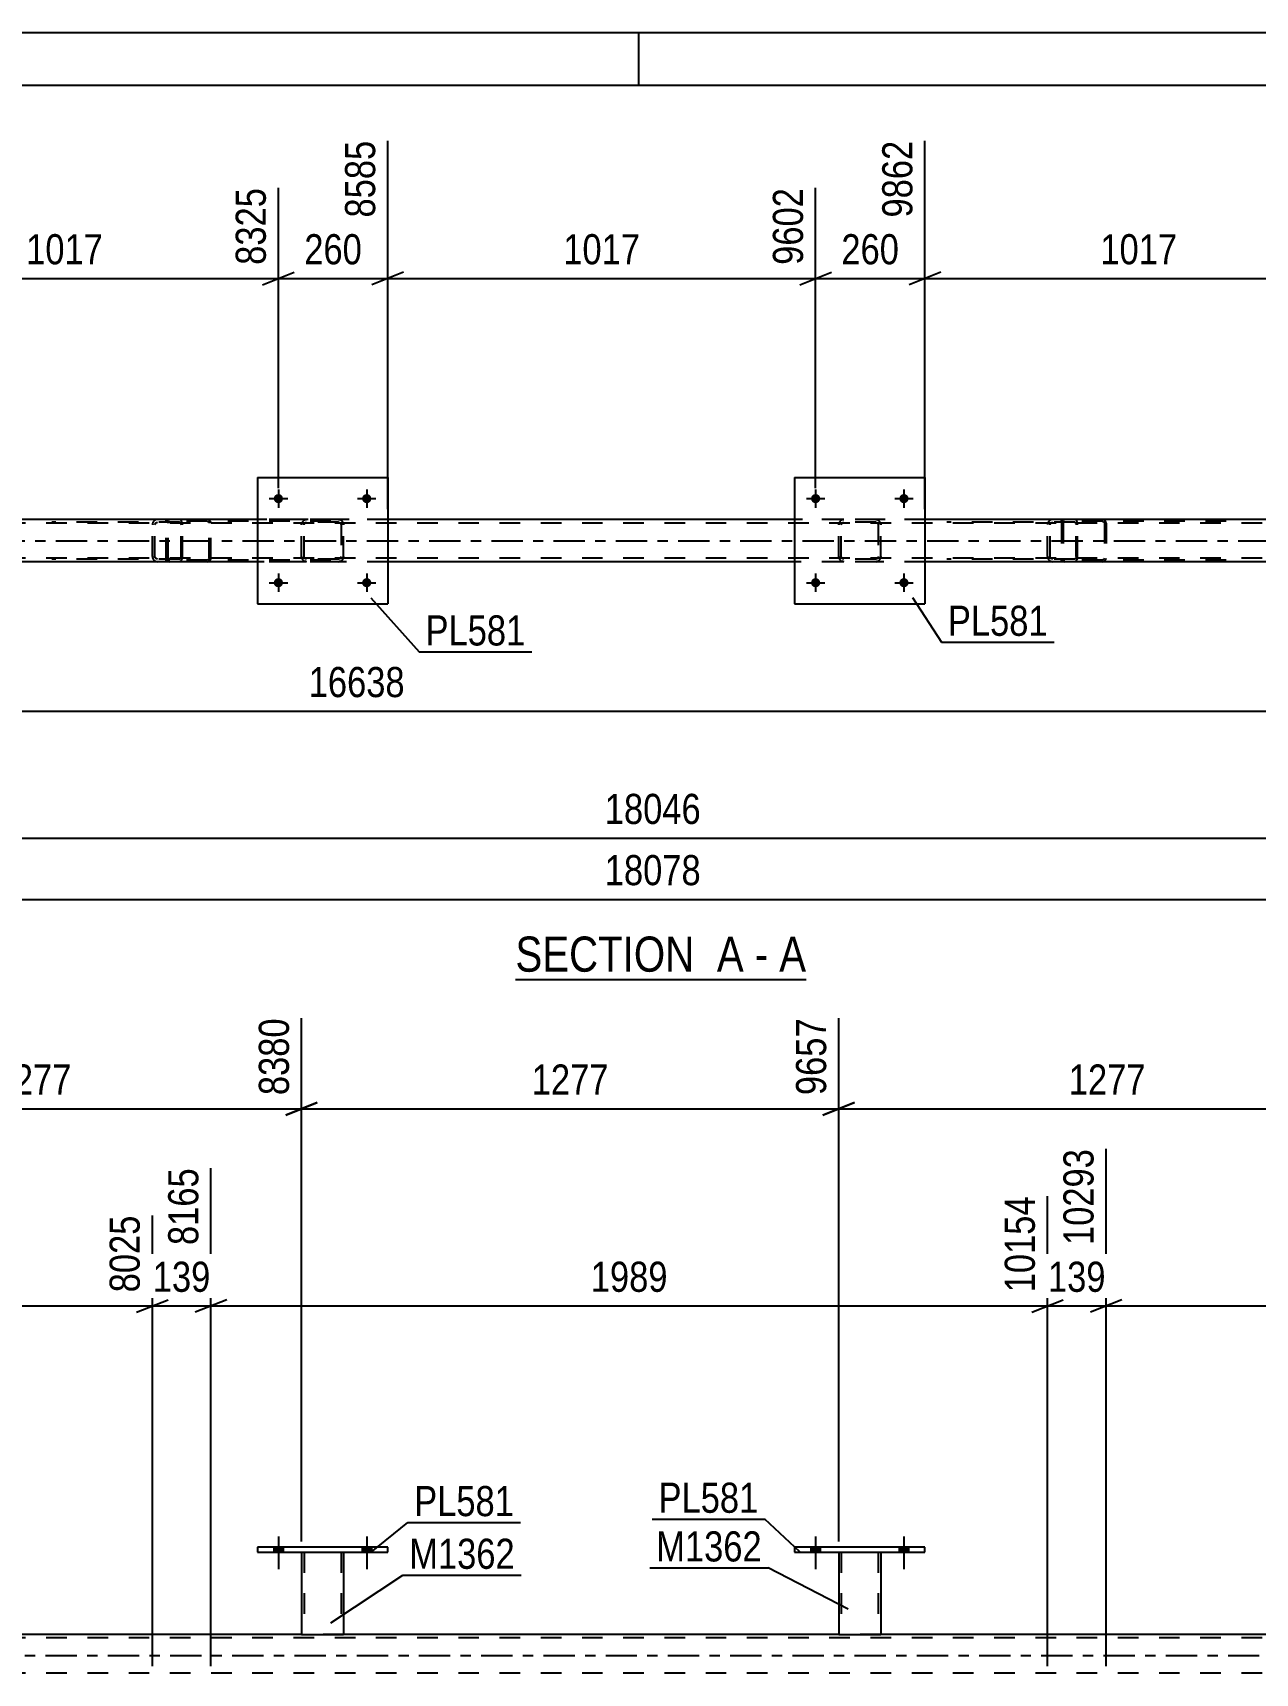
# Model space of a CAD drawing. Header units: millimetres. Extents: x 0 to 841, y 0 to 594.
# Drawn here: x 363.4 to 479.6, y 438 to 594 of the extents above; entities that cross this region are included whole.
import ezdxf

# ---------------------------------------------------------------- set-up
doc = ezdxf.new("R2010")
doc.units = ezdxf.units.MM
doc.linetypes.add('DXK_LINE_DOT2', pattern=[3.9198, 1.9599, -1.9599])
doc.linetypes.add('DXK_LINE_DOT3', pattern=[5.9187, 2.979, -0.9799, 0.9799, -0.9799])
doc.styles.add('Arial Narrow', font='ARIALN.TTF', dxfattribs={"height": 0.2})

# ---------------------------------------------------------------- blocks, each defined once
blk = doc.blocks.new('Unknown-318888822-1135')
at = {"color": 5, "linetype": 'Continuous'}
for p, q in [((841, 594), (0, 594)), ((421, 589), (421, 594)), ((836, 589), (5, 589))]:
    blk.add_line(p, q, dxfattribs=at)
blk = doc.blocks.new('Unknown-318888822-11 - 5512')
at = {"color": 6, "linetype": 'Continuous'}
blk.add_line((409.26, 503.94), (436.91, 503.94), dxfattribs=at)
at = {"color": 0, "linetype": 'Continuous'}
for points in [[(427.37, 504.69), (427.37, 508.19), (409.26, 508.19), (409.26, 504.69)], [(430.98, 504.69), (430.98, 508.19), (428.42, 508.19), (428.42, 504.69)], [(433.3, 504.69), (433.3, 508.19), (432.03, 508.19), (432.03, 504.69)], [(436.91, 504.69), (436.91, 508.19), (434.35, 508.19), (434.35, 504.69)]]:
    blk.add_wipeout(points, dxfattribs=at)
at = {"color": 7, "linetype": 'Continuous', "style": 'Arial Narrow'}
for s, p in [('SECTION ', (409.26, 504.69)), ('A', (428.42, 504.69)), ('A', (434.35, 504.69)), ('-', (432.03, 504.69))]:
    blk.add_text(s, height=3.34, dxfattribs=at).set_placement(p)
blk = doc.blocks.new('Bolt-318888822-5596 - 5512')
at = {"linetype": 'Continuous'}
for points in [[(387.16, 549.69, -1), (386.28, 549.69, -1)], [(395.56, 549.69, -1), (394.68, 549.69, -1)]]:
    blk.add_hatch(color=1, dxfattribs=at).paths.add_polyline_path(points)
at = {"color": 1, "linetype": 'Continuous'}
for p, q in [((385.84, 549.69), (387.6, 549.69)), ((386.72, 550.57), (386.72, 548.81)), ((394.24, 549.69), (396, 549.69)), ((395.12, 550.57), (395.12, 548.81))]:
    blk.add_line(p, q, dxfattribs=at)
blk = doc.blocks.new('Bolt-318888822-5597 - 5512')
at = {"linetype": 'Continuous'}
for points in [[(387.16, 541.69, -1), (386.28, 541.69, -1)], [(395.56, 541.69, -1), (394.68, 541.69, -1)]]:
    blk.add_hatch(color=1, dxfattribs=at).paths.add_polyline_path(points)
at = {"color": 1, "linetype": 'Continuous'}
for p, q in [((385.84, 541.69), (387.6, 541.69)), ((386.72, 542.57), (386.72, 540.81)), ((394.24, 541.69), (396, 541.69)), ((395.12, 542.57), (395.12, 540.81))]:
    blk.add_line(p, q, dxfattribs=at)
blk = doc.blocks.new('Bolt-318888822-5598 - 5512')
at = {"linetype": 'Continuous'}
for points in [[(438.25, 549.69, -1), (437.37, 549.69, -1)], [(446.65, 549.69, -1), (445.77, 549.69, -1)]]:
    blk.add_hatch(color=1, dxfattribs=at).paths.add_polyline_path(points)
at = {"color": 1, "linetype": 'Continuous'}
for p, q in [((436.93, 549.69), (438.69, 549.69)), ((437.81, 550.57), (437.81, 548.81)), ((445.33, 549.69), (447.09, 549.69)), ((446.21, 550.57), (446.21, 548.81))]:
    blk.add_line(p, q, dxfattribs=at)
blk = doc.blocks.new('Bolt-318888822-5599 - 5512')
at = {"linetype": 'Continuous'}
for points in [[(438.25, 541.69, -1), (437.37, 541.69, -1)], [(446.65, 541.69, -1), (445.77, 541.69, -1)]]:
    blk.add_hatch(color=1, dxfattribs=at).paths.add_polyline_path(points)
at = {"color": 1, "linetype": 'Continuous'}
for p, q in [((436.93, 541.69), (438.69, 541.69)), ((437.81, 542.57), (437.81, 540.81)), ((445.33, 541.69), (447.09, 541.69)), ((446.21, 542.57), (446.21, 540.81))]:
    blk.add_line(p, q, dxfattribs=at)
blk = doc.blocks.new('Part-318888822-5652 - 5512')
at = {"color": 2, "linetype": 'Continuous'}
for p, q in [((384.72, 551.69), (384.72, 539.69)), ((384.72, 551.69), (397.12, 551.69)), ((397.12, 551.69), (397.12, 539.69)), ((384.72, 539.69), (397.12, 539.69))]:
    blk.add_line(p, q, dxfattribs=at)
blk = doc.blocks.new('Part-318888822-5659 - 5512')
at = {"color": 7, "linetype": 'DXK_LINE_DOT2'}
for p, q in [((440.01, 547.21), (440.04, 547.4)), ((440.04, 547.4), (440.01, 547.21)), ((440.01, 544.17), (440.01, 547.21)), ((440.25, 547.21), (440.26, 547.3)), ((440.25, 544.17), (440.25, 547.21)), ((440.26, 547.3), (440.32, 547.38)), ((440.3, 547.66), (440.49, 547.69)), ((440.49, 547.69), (440.3, 547.66)), ((440.32, 547.38), (440.39, 547.43)), ((440.39, 547.43), (440.49, 547.45)), ((443.53, 547.69), (440.49, 547.69)), ((443.53, 547.45), (440.49, 547.45)), ((443.53, 547.69), (443.71, 547.66)), ((443.71, 547.66), (443.53, 547.69)), ((443.53, 547.45), (443.62, 547.43)), ((443.62, 547.43), (443.7, 547.38)), ((443.7, 547.38), (443.75, 547.3)), ((443.75, 547.3), (443.77, 547.21)), ((443.77, 547.21), (443.77, 544.17)), ((443.97, 547.4), (444.01, 547.21)), ((444.01, 547.21), (443.97, 547.4)), ((444.01, 544.17), (444.01, 547.21)), ((440.04, 543.99), (440.01, 544.17)), ((440.01, 544.17), (440.04, 543.99)), ((440.26, 544.08), (440.25, 544.17)), ((440.32, 544), (440.26, 544.08)), ((440.49, 543.69), (440.3, 543.73)), ((440.3, 543.73), (440.49, 543.69)), ((440.39, 543.95), (440.32, 544)), ((440.49, 543.93), (440.39, 543.95)), ((443.53, 543.93), (440.49, 543.93)), ((443.53, 543.69), (440.49, 543.69)), ((443.62, 543.95), (443.53, 543.93)), ((443.71, 543.73), (443.53, 543.69)), ((443.53, 543.69), (443.71, 543.73)), ((443.7, 544), (443.62, 543.95)), ((443.75, 544.08), (443.7, 544)), ((443.77, 544.17), (443.75, 544.08)), ((444.01, 544.17), (443.97, 543.99)), ((443.97, 543.99), (444.01, 544.17))]:
    blk.add_line(p, q, dxfattribs=at)
at = {"color": 7, "linetype": 'DXK_LINE_DOT3'}
blk.add_line((442.01, 545.69), (442.01, 545.69), dxfattribs=at)
at = {"color": 7, "linetype": 'DXK_LINE_DOT2'}
for centre, start, end in [((440.49, 547.21), 112.5, 157.5), ((440.49, 547.21), 112.5, 157.5), ((443.53, 547.21), 22.5, 67.5), ((443.53, 547.21), 22.5, 67.5), ((440.49, 544.17), 202.5, 247.5), ((440.49, 544.17), 202.5, 247.5), ((443.53, 544.17), 292.5, 337.5), ((443.53, 544.17), 292.5, 337.5)]:
    blk.add_arc(centre, 0.48, start, end, dxfattribs=at)
blk = doc.blocks.new('Part-318888822-5697 - 5512')
at = {"color": 7, "linetype": 'DXK_LINE_DOT2'}
for p, q in [((376.07, 547.49), (376.04, 547.37)), ((376.04, 544.01), (376.04, 547.37)), ((376.22, 547.37), (376.23, 547.43)), ((376.22, 544.01), (376.22, 547.37)), ((376.23, 547.43), (376.26, 547.49)), ((376.39, 547.69), (376.26, 547.67)), ((376.26, 547.49), (376.32, 547.52)), ((376.32, 547.52), (376.39, 547.53)), ((391.71, 547.69), (376.39, 547.69)), ((391.71, 547.53), (376.39, 547.53)), ((380.09, 547.67), (379.96, 547.69)), ((379.96, 547.53), (380.03, 547.52)), ((380.03, 547.52), (380.05, 547.5)), ((380.05, 547.5), (380.08, 547.49)), ((380.08, 547.49), (380.12, 547.43)), ((380.12, 547.43), (380.13, 547.37)), ((380.13, 544.01), (380.13, 547.37)), ((380.3, 547.37), (380.28, 547.49)), ((380.3, 544.01), (380.3, 547.37)), ((376.04, 544.01), (376.07, 543.89)), ((376.23, 543.95), (376.22, 544.01)), ((376.26, 543.9), (376.23, 543.95)), ((376.26, 543.9), (376.3, 543.88)), ((376.26, 543.72), (376.39, 543.69)), ((376.3, 543.88), (376.32, 543.86)), ((376.32, 543.86), (376.39, 543.85)), ((391.71, 543.85), (376.39, 543.85)), ((391.71, 543.69), (376.39, 543.69)), ((380.03, 543.86), (379.96, 543.85)), ((379.96, 543.69), (380.09, 543.72)), ((380.08, 543.9), (380.03, 543.86)), ((380.12, 543.95), (380.08, 543.9)), ((380.13, 544.01), (380.12, 543.95)), ((380.28, 543.89), (380.3, 544.01))]:
    blk.add_line(p, q, dxfattribs=at)
for centre, start, end in [((376.37, 547.36), 110.7583, 155.68), ((379.97, 547.36), 24.32, 69.2417), ((376.37, 544.03), 204.32, 249.2417), ((379.97, 544.03), 290.7583, 335.68)]:
    blk.add_arc(centre, 0.331, start, end, dxfattribs=at)
blk = doc.blocks.new('Part-318888822-5653 - 5512')
at = {"color": 7, "linetype": 'DXK_LINE_DOT2'}
for p, q in [((388.92, 547.21), (388.96, 547.4)), ((388.96, 547.4), (388.92, 547.21)), ((388.92, 544.17), (388.92, 547.21)), ((389.16, 547.21), (389.18, 547.3)), ((389.16, 544.17), (389.16, 547.21)), ((389.18, 547.3), (389.24, 547.38)), ((389.22, 547.66), (389.4, 547.69)), ((389.4, 547.69), (389.22, 547.66)), ((389.24, 547.38), (389.31, 547.43)), ((389.31, 547.43), (389.4, 547.45)), ((392.44, 547.69), (389.4, 547.69)), ((392.44, 547.45), (389.4, 547.45)), ((392.44, 547.69), (392.63, 547.66)), ((392.63, 547.66), (392.44, 547.69)), ((392.44, 547.45), (392.54, 547.43)), ((392.54, 547.43), (392.61, 547.38)), ((392.61, 547.38), (392.67, 547.3)), ((392.67, 547.3), (392.68, 547.21)), ((392.68, 547.21), (392.68, 544.17)), ((392.89, 547.4), (392.92, 547.21)), ((392.92, 547.21), (392.89, 547.4)), ((392.92, 544.17), (392.92, 547.21)), ((388.96, 543.99), (388.92, 544.17)), ((388.92, 544.17), (388.96, 543.99)), ((389.18, 544.08), (389.16, 544.17)), ((389.24, 544), (389.18, 544.08)), ((389.4, 543.69), (389.22, 543.73)), ((389.22, 543.73), (389.4, 543.69)), ((389.31, 543.95), (389.24, 544)), ((389.4, 543.93), (389.31, 543.95)), ((392.44, 543.93), (389.4, 543.93)), ((392.44, 543.69), (389.4, 543.69)), ((392.54, 543.95), (392.44, 543.93)), ((392.63, 543.73), (392.44, 543.69)), ((392.44, 543.69), (392.63, 543.73)), ((392.61, 544), (392.54, 543.95)), ((392.67, 544.08), (392.61, 544)), ((392.68, 544.17), (392.67, 544.08)), ((392.92, 544.17), (392.89, 543.99)), ((392.89, 543.99), (392.92, 544.17))]:
    blk.add_line(p, q, dxfattribs=at)
at = {"color": 7, "linetype": 'DXK_LINE_DOT3'}
blk.add_line((390.92, 545.69), (390.92, 545.69), dxfattribs=at)
at = {"color": 7, "linetype": 'DXK_LINE_DOT2'}
for centre, start, end in [((389.4, 547.21), 112.5, 157.5), ((389.4, 547.21), 112.5, 157.5), ((392.44, 547.21), 22.5, 67.5), ((392.44, 547.21), 22.5, 67.5), ((389.4, 544.17), 202.5, 247.5), ((389.4, 544.17), 202.5, 247.5), ((392.44, 544.17), 292.5, 337.5), ((392.44, 544.17), 292.5, 337.5)]:
    blk.add_arc(centre, 0.48, start, end, dxfattribs=at)
blk = doc.blocks.new('Part-318888822-5658 - 5512')
at = {"color": 2, "linetype": 'Continuous'}
for p, q in [((435.81, 551.69), (435.81, 539.69)), ((435.81, 551.69), (448.21, 551.69)), ((448.21, 551.69), (448.21, 539.69)), ((435.81, 539.69), (448.21, 539.69))]:
    blk.add_line(p, q, dxfattribs=at)
blk = doc.blocks.new('Part-318888822-5698 - 5512')
at = {"color": 7, "linetype": 'DXK_LINE_DOT2'}
for p, q in [((377.32, 547.69), (365.16, 547.69)), ((377.32, 547.45), (365.16, 547.45)), ((374.76, 547.35), (374.73, 547.21)), ((374.73, 544.17), (374.73, 547.21)), ((374.77, 547.4), (374.76, 547.35)), ((374.98, 547.21), (375, 547.3)), ((374.98, 544.17), (374.98, 547.21)), ((375, 547.3), (375.05, 547.38)), ((375.23, 547.69), (375.04, 547.66)), ((375.05, 547.38), (375.13, 547.43)), ((375.13, 547.43), (375.23, 547.45)), ((376.04, 547.45), (376.04, 547.69)), ((377.42, 547.66), (377.32, 547.69)), ((377.32, 547.45), (377.37, 547.43)), ((377.37, 547.43), (377.42, 547.38)), ((377.51, 547.55), (377.42, 547.66)), ((377.42, 547.38), (377.45, 547.3)), ((377.45, 547.3), (377.46, 547.21)), ((377.46, 544.17), (377.46, 547.21)), ((377.57, 547.4), (377.51, 547.55)), ((377.59, 547.21), (377.57, 547.4)), ((377.59, 544.17), (377.59, 547.21)), ((377.32, 543.93), (365.16, 543.93)), ((377.32, 543.69), (365.16, 543.69)), ((374.73, 544.17), (374.74, 544.09)), ((374.74, 544.09), (374.77, 543.99)), ((375, 544.08), (374.98, 544.17)), ((375.05, 544), (375, 544.08)), ((375.04, 543.73), (375.23, 543.69)), ((375.13, 543.95), (375.05, 544)), ((375.23, 543.93), (375.13, 543.95)), ((376.04, 543.69), (376.04, 543.93)), ((377.37, 543.95), (377.32, 543.93)), ((377.32, 543.69), (377.42, 543.73)), ((377.42, 544), (377.37, 543.95)), ((377.45, 544.08), (377.42, 544)), ((377.42, 543.73), (377.51, 543.83)), ((377.46, 544.17), (377.45, 544.08)), ((377.51, 543.83), (377.52, 543.86)), ((377.52, 543.86), (377.57, 543.99)), ((377.57, 543.99), (377.59, 544.17))]:
    blk.add_line(p, q, dxfattribs=at)
for centre, start, end in [((375.22, 547.2), 111.1941, 156.1506), ((375.22, 544.19), 203.8494, 248.8059)]:
    blk.add_arc(centre, 0.492, start, end, dxfattribs=at)
blk = doc.blocks.new('Part-318888822-5720 - 5512')
at = {"color": 7, "linetype": 'DXK_LINE_DOT2'}
for p, q in [((462.46, 547.69), (450.3, 547.69)), ((462.46, 547.45), (450.3, 547.45)), ((459.89, 547.35), (459.86, 547.21)), ((459.86, 544.17), (459.86, 547.21)), ((459.9, 547.4), (459.89, 547.35)), ((460.11, 547.21), (460.13, 547.3)), ((460.11, 544.17), (460.11, 547.21)), ((460.13, 547.3), (460.19, 547.38)), ((460.36, 547.69), (460.17, 547.66)), ((460.19, 547.38), (460.27, 547.43)), ((460.27, 547.43), (460.36, 547.45)), ((461.18, 547.45), (461.18, 547.69)), ((462.56, 547.66), (462.46, 547.69)), ((462.46, 547.45), (462.51, 547.43)), ((462.51, 547.43), (462.55, 547.38)), ((462.55, 547.38), (462.58, 547.3)), ((462.65, 547.55), (462.56, 547.66)), ((462.58, 547.3), (462.59, 547.21)), ((462.59, 544.17), (462.59, 547.21)), ((462.71, 547.4), (462.65, 547.55)), ((462.73, 547.21), (462.71, 547.4)), ((462.73, 544.17), (462.73, 547.21)), ((462.46, 543.93), (450.3, 543.93)), ((462.46, 543.69), (450.3, 543.69)), ((459.86, 544.17), (459.88, 544.09)), ((459.88, 544.09), (459.9, 543.99)), ((460.13, 544.08), (460.11, 544.17)), ((460.19, 544), (460.13, 544.08)), ((460.17, 543.73), (460.36, 543.69)), ((460.27, 543.95), (460.19, 544)), ((460.36, 543.93), (460.27, 543.95)), ((461.18, 543.69), (461.18, 543.93)), ((462.51, 543.95), (462.46, 543.93)), ((462.46, 543.69), (462.56, 543.73)), ((462.55, 544), (462.51, 543.95)), ((462.58, 544.08), (462.55, 544)), ((462.56, 543.73), (462.65, 543.83)), ((462.59, 544.17), (462.58, 544.08)), ((462.65, 543.83), (462.71, 543.99)), ((462.71, 543.99), (462.73, 544.17))]:
    blk.add_line(p, q, dxfattribs=at)
for centre, start, end in [((460.35, 547.2), 111.1941, 156.1506), ((460.35, 544.19), 203.8494, 248.8059)]:
    blk.add_arc(centre, 0.492, start, end, dxfattribs=at)
blk = doc.blocks.new('Part-318888822-5732 - 5512')
at = {"color": 7, "linetype": 'DXK_LINE_DOT2'}
for p, q in [((461.2, 547.49), (461.18, 547.37)), ((461.18, 547.37), (461.18, 544.01)), ((461.35, 547.37), (461.36, 547.43)), ((461.35, 547.37), (461.35, 544.01)), ((461.36, 547.43), (461.4, 547.49)), ((461.52, 547.69), (461.39, 547.67)), ((461.4, 547.49), (461.45, 547.52)), ((461.45, 547.52), (461.52, 547.53)), ((476.85, 547.69), (461.52, 547.69)), ((476.85, 547.53), (461.52, 547.53)), ((465.23, 547.67), (465.1, 547.69)), ((465.1, 547.53), (465.16, 547.52)), ((465.16, 547.52), (465.18, 547.5)), ((465.18, 547.5), (465.22, 547.49)), ((465.22, 547.49), (465.25, 547.43)), ((465.25, 547.43), (465.27, 547.37)), ((465.27, 547.37), (465.27, 544.01)), ((465.44, 547.37), (465.41, 547.49)), ((465.44, 547.37), (465.44, 544.01)), ((461.18, 544.01), (461.2, 543.89)), ((461.36, 543.95), (461.35, 544.01)), ((461.4, 543.9), (461.36, 543.95)), ((461.39, 543.72), (461.52, 543.69)), ((461.4, 543.9), (461.43, 543.88)), ((461.43, 543.88), (461.45, 543.86)), ((461.45, 543.86), (461.52, 543.85)), ((476.85, 543.85), (461.52, 543.85)), ((476.85, 543.69), (461.52, 543.69)), ((465.16, 543.86), (465.1, 543.85)), ((465.1, 543.69), (465.23, 543.72)), ((465.22, 543.9), (465.16, 543.86)), ((465.25, 543.95), (465.22, 543.9)), ((465.27, 544.01), (465.25, 543.95)), ((465.41, 543.89), (465.44, 544.01))]:
    blk.add_line(p, q, dxfattribs=at)
for centre, start, end in [((461.51, 547.36), 110.7583, 155.68), ((465.11, 547.36), 24.32, 69.2417), ((461.51, 544.03), 204.32, 249.2417), ((465.11, 544.03), 290.7583, 335.68)]:
    blk.add_arc(centre, 0.331, start, end, dxfattribs=at)
blk = doc.blocks.new('Part-318888822-5782 - 5512')
at = {"color": 7, "linetype": 'DXK_LINE_DOT2'}
for p, q in [((527.31, 547.37), (111.04, 547.37)), ((499.29, 547.69), (180.4, 547.69)), ((397.12, 547.69), (384.72, 547.69)), ((448.21, 547.69), (435.81, 547.69)), ((527.31, 544.01), (111.04, 544.01)), ((397.12, 543.69), (384.72, 543.69)), ((448.21, 543.69), (435.81, 543.69))]:
    blk.add_line(p, q, dxfattribs=at)
at = {"color": 2, "linetype": 'Continuous'}
for p, q in [((384.72, 547.69), (346.04, 547.69)), ((435.81, 547.69), (397.12, 547.69)), ((486.89, 547.69), (448.21, 547.69)), ((384.72, 543.69), (346.04, 543.69)), ((435.81, 543.69), (397.12, 543.69)), ((486.89, 543.69), (448.21, 543.69))]:
    blk.add_line(p, q, dxfattribs=at)
at = {"color": 7, "linetype": 'DXK_LINE_DOT3'}
blk.add_line((111.04, 545.69), (527.31, 545.69), dxfattribs=at)
blk = doc.blocks.new('Bolt-318888822-3894 - 3653')
at = {"linetype": 'Continuous'}
for points in [[(386.28, 449.48), (387.16, 449.48), (387.16, 449.96), (386.28, 449.96)], [(394.68, 449.48), (395.56, 449.48), (395.56, 449.96), (394.68, 449.96)]]:
    blk.add_hatch(color=1, dxfattribs=at).paths.add_polyline_path(points)
at = {"color": 1, "linetype": 'Continuous'}
for p, q in [((386.72, 450.96), (386.72, 447.84)), ((395.12, 450.96), (395.12, 447.84)), ((386.28, 449.96), (386.28, 449.48)), ((387.16, 449.96), (387.16, 449.48)), ((394.68, 449.96), (394.68, 449.48)), ((395.56, 449.96), (395.56, 449.48))]:
    blk.add_line(p, q, dxfattribs=at)
blk = doc.blocks.new('Part-318888822-3793 - 3653')
at = {"color": 2, "linetype": 'Continuous'}
for p, q in [((435.81, 449.96), (435.81, 449.48)), ((448.21, 449.96), (435.81, 449.96)), ((435.81, 449.48), (448.21, 449.48)), ((448.21, 449.48), (448.21, 449.96))]:
    blk.add_line(p, q, dxfattribs=at)
blk = doc.blocks.new('Part-318888822-3783 - 3653')
at = {"color": 2, "linetype": 'Continuous'}
for p, q in [((384.72, 449.96), (384.72, 449.48)), ((397.12, 449.96), (384.72, 449.96)), ((384.72, 449.48), (397.12, 449.48)), ((397.12, 449.48), (397.12, 449.96))]:
    blk.add_line(p, q, dxfattribs=at)
blk = doc.blocks.new('Part-318888822-3788 - 3653')
at = {"color": 2, "linetype": 'Continuous'}
for p, q in [((388.92, 449.48), (388.92, 441.64)), ((392.92, 449.48), (392.92, 441.64)), ((388.92, 441.64), (392.92, 441.64))]:
    blk.add_line(p, q, dxfattribs=at)
at = {"color": 7, "linetype": 'DXK_LINE_DOT2'}
for p, q in [((388.92, 449.48), (392.92, 449.48)), ((388.92, 449.48), (388.92, 449.48)), ((388.92, 449.48), (388.92, 449.48)), ((389.16, 449.48), (389.16, 441.64)), ((392.68, 449.48), (392.68, 441.64)), ((392.92, 449.48), (392.92, 449.48)), ((392.92, 449.48), (392.92, 449.48)), ((392.63, 441.64), (392.67, 441.64)), ((392.63, 441.64), (392.67, 441.64)), ((392.67, 441.64), (392.68, 441.64)), ((392.67, 441.64), (392.68, 441.64))]:
    blk.add_line(p, q, dxfattribs=at)
blk = doc.blocks.new('Part-318888822-3798 - 3653')
at = {"color": 2, "linetype": 'Continuous'}
for p, q in [((440.01, 449.48), (440.01, 441.64)), ((444.01, 449.48), (444.01, 441.64)), ((440.01, 441.64), (444.01, 441.64))]:
    blk.add_line(p, q, dxfattribs=at)
at = {"color": 7, "linetype": 'DXK_LINE_DOT2'}
for p, q in [((440.01, 449.48), (444.01, 449.48)), ((440.01, 449.48), (440.01, 449.48)), ((440.01, 449.48), (440.01, 449.48)), ((440.25, 449.48), (440.25, 441.64)), ((443.77, 449.48), (443.77, 441.64)), ((444.01, 449.48), (444.01, 449.48)), ((444.01, 449.48), (444.01, 449.48)), ((443.71, 441.64), (443.75, 441.64)), ((443.71, 441.64), (443.75, 441.64)), ((443.75, 441.64), (443.77, 441.64)), ((443.75, 441.64), (443.77, 441.64))]:
    blk.add_line(p, q, dxfattribs=at)
blk = doc.blocks.new('Bolt-318888822-3811 - 3653')
at = {"linetype": 'Continuous'}
for points in [[(386.28, 449.48), (387.16, 449.48), (387.16, 449.96), (386.28, 449.96)], [(394.68, 449.48), (395.56, 449.48), (395.56, 449.96), (394.68, 449.96)]]:
    blk.add_hatch(color=1, dxfattribs=at).paths.add_polyline_path(points)
at = {"color": 1, "linetype": 'Continuous'}
for p, q in [((386.72, 450.96), (386.72, 447.84)), ((395.12, 450.96), (395.12, 447.84)), ((386.28, 449.96), (386.28, 449.48)), ((387.16, 449.96), (387.16, 449.48)), ((394.68, 449.96), (394.68, 449.48)), ((395.56, 449.96), (395.56, 449.48))]:
    blk.add_line(p, q, dxfattribs=at)
blk = doc.blocks.new('Bolt-318888822-3895 - 3653')
at = {"linetype": 'Continuous'}
for points in [[(437.37, 449.48), (438.25, 449.48), (438.25, 449.96), (437.37, 449.96)], [(445.77, 449.48), (446.65, 449.48), (446.65, 449.96), (445.77, 449.96)]]:
    blk.add_hatch(color=1, dxfattribs=at).paths.add_polyline_path(points)
at = {"color": 1, "linetype": 'Continuous'}
for p, q in [((437.81, 450.96), (437.81, 447.84)), ((446.21, 450.96), (446.21, 447.84)), ((437.37, 449.96), (437.37, 449.48)), ((438.25, 449.96), (438.25, 449.48)), ((445.77, 449.96), (445.77, 449.48)), ((446.65, 449.96), (446.65, 449.48))]:
    blk.add_line(p, q, dxfattribs=at)
blk = doc.blocks.new('Bolt-318888822-3896 - 3653')
at = {"linetype": 'Continuous'}
for points in [[(437.37, 449.48), (438.25, 449.48), (438.25, 449.96), (437.37, 449.96)], [(445.77, 449.48), (446.65, 449.48), (446.65, 449.96), (445.77, 449.96)]]:
    blk.add_hatch(color=1, dxfattribs=at).paths.add_polyline_path(points)
at = {"color": 1, "linetype": 'Continuous'}
for p, q in [((437.81, 450.96), (437.81, 447.84)), ((446.21, 450.96), (446.21, 447.84)), ((437.37, 449.96), (437.37, 449.48)), ((438.25, 449.96), (438.25, 449.48)), ((445.77, 449.96), (445.77, 449.48)), ((446.65, 449.96), (446.65, 449.48))]:
    blk.add_line(p, q, dxfattribs=at)
blk = doc.blocks.new('Part-318888822-4171 - 3653')
at = {"color": 2, "linetype": 'Continuous'}
for p, q in [((388.92, 441.64), (341.84, 441.64)), ((440.01, 441.64), (392.92, 441.64)), ((491.09, 441.64), (444.01, 441.64))]:
    blk.add_line(p, q, dxfattribs=at)
at = {"color": 7, "linetype": 'DXK_LINE_DOT2'}
for p, q in [((392.92, 441.64), (388.92, 441.64)), ((444.01, 441.64), (440.01, 441.64)), ((527.31, 441.32), (68.64, 441.32)), ((527.31, 437.96), (68.64, 437.96))]:
    blk.add_line(p, q, dxfattribs=at)
at = {"color": 7, "linetype": 'DXK_LINE_DOT3'}
blk.add_line((68.64, 439.64), (527.31, 439.64), dxfattribs=at)
blk = doc.blocks.new('StraightDimension-318888822-19800 - 5512')
at = {"color": 7, "linetype": 'Continuous'}
for p, q in [((346.04, 548.69), (346.04, 583.74)), ((386.72, 550.69), (386.72, 579.24)), ((347.54, 571.23), (344.54, 570.03)), ((385.22, 570.03), (388.22, 571.23)), ((346.04, 570.63), (386.72, 570.63))]:
    blk.add_line(p, q, dxfattribs=at)
at = {"color": 0, "linetype": 'Continuous'}
blk.add_wipeout([(386.12, 579.84), (381.92, 579.84), (381.92, 571.33), (386.12, 571.33)], dxfattribs=at)
at = {"color": 0}
blk.add_wipeout([(370.64, 571.38), (370.64, 575.58), (362.13, 575.58), (362.13, 571.38)], dxfattribs=at)
at = {"color": 3, "linetype": 'Continuous', "style": 'Arial Narrow'}
blk.add_text('8325', height=2.863, rotation=90.0002, dxfattribs=at).set_placement((385.52, 571.93))
at = {"color": 3, "style": 'Arial Narrow'}
blk.add_text('1017', height=2.863, dxfattribs=at).set_placement((362.73, 571.98))
blk = doc.blocks.new('StraightDimension-318888822-6446 - 5512')
at = {"color": 7, "linetype": 'Continuous'}
blk.add_line((69.12, 517.39), (775.54, 517.39), dxfattribs=at)
at = {"color": 0}
blk.add_wipeout([(427.5, 518.14), (427.5, 522.34), (417.16, 522.34), (417.16, 518.14)], dxfattribs=at)
at = {"color": 3, "style": 'Arial Narrow'}
blk.add_text('18046', height=2.863, dxfattribs=at).set_placement((417.76, 518.74))
blk = doc.blocks.new('StraightDimension-318888822-6467 - 5512')
at = {"color": 7, "linetype": 'Continuous'}
blk.add_line((68.48, 511.57), (776.18, 511.57), dxfattribs=at)
at = {"color": 0}
blk.add_wipeout([(427.5, 512.32), (427.5, 516.52), (417.16, 516.52), (417.16, 512.32)], dxfattribs=at)
at = {"color": 3, "style": 'Arial Narrow'}
blk.add_text('18078', height=2.863, dxfattribs=at).set_placement((417.76, 512.92))
blk = doc.blocks.new('StraightDimension-318888822-6505 - 5512')
at = {"color": 7, "linetype": 'Continuous'}
blk.add_line((69.12, 529.46), (719.22, 529.46), dxfattribs=at)
at = {"color": 0}
blk.add_wipeout([(399.34, 530.21), (399.34, 534.41), (389, 534.41), (389, 530.21)], dxfattribs=at)
at = {"color": 3, "style": 'Arial Narrow'}
blk.add_text('16638', height=2.863, dxfattribs=at).set_placement((389.6, 530.81))
blk = doc.blocks.new('StraightDimension-318888822-19796 - 5512')
at = {"color": 7, "linetype": 'Continuous'}
for p, q in [((448.21, 548.69), (448.21, 583.74)), ((488.89, 550.69), (488.89, 581.07)), ((449.71, 571.23), (446.71, 570.03)), ((487.39, 570.03), (490.39, 571.23)), ((448.21, 570.63), (488.89, 570.63))]:
    blk.add_line(p, q, dxfattribs=at)
at = {"color": 0, "linetype": 'Continuous'}
blk.add_wipeout([(488.29, 581.67), (484.09, 581.67), (484.09, 571.33), (488.29, 571.33)], dxfattribs=at)
at = {"color": 0}
blk.add_wipeout([(472.8, 571.38), (472.8, 575.58), (464.29, 575.58), (464.29, 571.38)], dxfattribs=at)
at = {"color": 3, "linetype": 'Continuous', "style": 'Arial Narrow'}
blk.add_text('10879', height=2.863, rotation=90.0002, dxfattribs=at).set_placement((487.69, 571.93))
at = {"color": 3, "style": 'Arial Narrow'}
blk.add_text('1017', height=2.863, dxfattribs=at).set_placement((464.89, 571.98))
blk = doc.blocks.new('StraightDimension-318888822-19797 - 5512')
at = {"color": 7, "linetype": 'Continuous'}
for p, q in [((448.21, 548.69), (448.21, 583.74)), ((437.81, 550.69), (437.81, 579.24)), ((436.31, 570.03), (439.31, 571.23)), ((449.71, 571.23), (446.71, 570.03)), ((437.81, 570.63), (448.21, 570.63))]:
    blk.add_line(p, q, dxfattribs=at)
at = {"color": 0}
blk.add_wipeout([(446.35, 571.38), (446.35, 575.58), (439.66, 575.58), (439.66, 571.38)], dxfattribs=at)
at = {"color": 3, "style": 'Arial Narrow'}
blk.add_text('260', height=2.863, dxfattribs=at).set_placement((440.26, 571.98))
at = {"color": 0, "linetype": 'Continuous'}
blk.add_wipeout([(447.61, 584.34), (443.41, 584.34), (443.41, 575.83), (447.61, 575.83)], dxfattribs=at)
at = {"color": 3, "linetype": 'Continuous', "style": 'Arial Narrow'}
blk.add_text('9862', height=2.863, rotation=90.0002, dxfattribs=at).set_placement((447.01, 576.43))
blk = doc.blocks.new('StraightDimension-318888822-19798 - 5512')
at = {"color": 7, "linetype": 'Continuous'}
for p, q in [((397.12, 548.69), (397.12, 583.74)), ((437.81, 550.69), (437.81, 579.24)), ((398.62, 571.23), (395.62, 570.03)), ((436.31, 570.03), (439.31, 571.23)), ((397.12, 570.63), (437.81, 570.63))]:
    blk.add_line(p, q, dxfattribs=at)
at = {"color": 0, "linetype": 'Continuous'}
blk.add_wipeout([(437.21, 579.84), (433.01, 579.84), (433.01, 571.33), (437.21, 571.33)], dxfattribs=at)
at = {"color": 0}
blk.add_wipeout([(421.72, 571.38), (421.72, 575.58), (413.21, 575.58), (413.21, 571.38)], dxfattribs=at)
at = {"color": 3, "linetype": 'Continuous', "style": 'Arial Narrow'}
blk.add_text('9602', height=2.863, rotation=90.0002, dxfattribs=at).set_placement((436.61, 571.93))
at = {"color": 3, "style": 'Arial Narrow'}
blk.add_text('1017', height=2.863, dxfattribs=at).set_placement((413.81, 571.98))
blk = doc.blocks.new('StraightDimension-318888822-19799 - 5512')
at = {"color": 7, "linetype": 'Continuous'}
for p, q in [((397.12, 548.69), (397.12, 583.74)), ((386.72, 550.69), (386.72, 579.24)), ((385.22, 570.03), (388.22, 571.23)), ((398.62, 571.23), (395.62, 570.03)), ((386.72, 570.63), (397.12, 570.63))]:
    blk.add_line(p, q, dxfattribs=at)
at = {"color": 0}
blk.add_wipeout([(395.27, 571.38), (395.27, 575.58), (388.58, 575.58), (388.58, 571.38)], dxfattribs=at)
at = {"color": 3, "style": 'Arial Narrow'}
blk.add_text('260', height=2.863, dxfattribs=at).set_placement((389.18, 571.98))
at = {"color": 0, "linetype": 'Continuous'}
blk.add_wipeout([(396.52, 584.34), (392.32, 584.34), (392.32, 575.83), (396.52, 575.83)], dxfattribs=at)
at = {"color": 3, "linetype": 'Continuous', "style": 'Arial Narrow'}
blk.add_text('8585', height=2.863, rotation=90.0002, dxfattribs=at).set_placement((395.92, 576.43))
blk = doc.blocks.new('StraightDimension-318888822-14119 - 3653')
at = {"color": 7, "linetype": 'Continuous'}
for p, q in [((295.17, 438.64), (295.17, 486)), ((374.73, 438.64), (374.73, 481.5)), ((296.67, 473.49), (293.67, 472.29)), ((295.17, 472.89), (374.73, 472.89)), ((373.23, 472.29), (376.23, 473.49))]:
    blk.add_line(p, q, dxfattribs=at)
at = {"color": 0, "linetype": 'Continuous'}
blk.add_wipeout([(374.13, 482.1), (369.93, 482.1), (369.93, 473.59), (374.13, 473.59)], dxfattribs=at)
at = {"color": 0}
blk.add_wipeout([(339.2, 473.64), (339.2, 477.84), (330.69, 477.84), (330.69, 473.64)], dxfattribs=at)
at = {"color": 3, "linetype": 'Continuous', "style": 'Arial Narrow'}
blk.add_text('8025', height=2.863, rotation=90.0002, dxfattribs=at).set_placement((373.53, 474.19))
at = {"color": 3, "style": 'Arial Narrow'}
blk.add_text('1989', height=2.863, dxfattribs=at).set_placement((331.29, 474.24))
blk = doc.blocks.new('StraightDimension-318888822-14117 - 3653')
at = {"color": 7, "linetype": 'Continuous'}
for p, q in [((380.3, 438.64), (380.3, 486)), ((459.86, 438.64), (459.86, 483.33)), ((381.8, 473.49), (378.8, 472.29)), ((380.3, 472.89), (459.86, 472.89)), ((458.36, 472.29), (461.36, 473.49))]:
    blk.add_line(p, q, dxfattribs=at)
at = {"color": 0, "linetype": 'Continuous'}
blk.add_wipeout([(459.26, 483.93), (455.06, 483.93), (455.06, 473.59), (459.26, 473.59)], dxfattribs=at)
at = {"color": 0}
blk.add_wipeout([(424.34, 473.64), (424.34, 477.84), (415.83, 477.84), (415.83, 473.64)], dxfattribs=at)
at = {"color": 3, "linetype": 'Continuous', "style": 'Arial Narrow'}
blk.add_text('10154', height=2.863, rotation=90.0002, dxfattribs=at).set_placement((458.66, 474.19))
at = {"color": 3, "style": 'Arial Narrow'}
blk.add_text('1989', height=2.863, dxfattribs=at).set_placement((416.43, 474.24))
blk = doc.blocks.new('StraightDimension-318888822-14115 - 3653')
at = {"color": 7, "linetype": 'Continuous'}
for p, q in [((465.44, 438.64), (465.44, 487.83)), ((527.31, 442.64), (527.31, 483.33)), ((466.94, 473.49), (463.94, 472.29)), ((465.44, 472.89), (527.31, 472.89)), ((525.81, 472.29), (528.81, 473.49))]:
    blk.add_line(p, q, dxfattribs=at)
at = {"color": 0, "linetype": 'Continuous'}
blk.add_wipeout([(526.71, 483.93), (522.51, 483.93), (522.51, 473.59), (526.71, 473.59)], dxfattribs=at)
at = {"color": 0}
blk.add_wipeout([(500.63, 473.64), (500.63, 477.84), (492.12, 477.84), (492.12, 473.64)], dxfattribs=at)
at = {"color": 3, "linetype": 'Continuous', "style": 'Arial Narrow'}
blk.add_text('11840', height=2.863, rotation=90.0002, dxfattribs=at).set_placement((526.11, 474.19))
at = {"color": 3, "style": 'Arial Narrow'}
blk.add_text('1547', height=2.863, dxfattribs=at).set_placement((492.72, 474.24))
blk = doc.blocks.new('StraightDimension-318888822-14116 - 3653')
at = {"color": 7, "linetype": 'Continuous'}
for p, q in [((465.44, 438.64), (465.44, 487.83)), ((459.86, 438.64), (459.86, 483.33)), ((458.36, 472.29), (461.36, 473.49)), ((459.86, 472.89), (465.44, 472.89)), ((466.94, 473.49), (463.94, 472.29))]:
    blk.add_line(p, q, dxfattribs=at)
at = {"color": 0}
blk.add_wipeout([(465.99, 473.64), (465.99, 477.84), (459.31, 477.84), (459.31, 473.64)], dxfattribs=at)
at = {"color": 3, "style": 'Arial Narrow'}
blk.add_text('139', height=2.863, dxfattribs=at).set_placement((459.91, 474.24))
at = {"color": 0, "linetype": 'Continuous'}
blk.add_wipeout([(464.84, 488.43), (460.64, 488.43), (460.64, 478.09), (464.84, 478.09)], dxfattribs=at)
at = {"color": 3, "linetype": 'Continuous', "style": 'Arial Narrow'}
blk.add_text('10293', height=2.863, rotation=90.0002, dxfattribs=at).set_placement((464.24, 478.69))
blk = doc.blocks.new('StraightDimension-318888822-14584 - 3653')
at = {"color": 7, "linetype": 'Continuous'}
for p, q in [((491.09, 450.48), (491.09, 502.09)), ((440.01, 450.48), (440.01, 500.26)), ((441.51, 492.25), (438.51, 491.05)), ((440.01, 491.65), (491.09, 491.65)), ((489.59, 491.05), (492.59, 492.25))]:
    blk.add_line(p, q, dxfattribs=at)
at = {"color": 0, "linetype": 'Continuous'}
blk.add_wipeout([(490.49, 502.69), (486.29, 502.69), (486.29, 492.35), (490.49, 492.35)], dxfattribs=at)
at = {"color": 0}
blk.add_wipeout([(469.8, 492.4), (469.8, 496.6), (461.29, 496.6), (461.29, 492.4)], dxfattribs=at)
at = {"color": 3, "linetype": 'Continuous', "style": 'Arial Narrow'}
blk.add_text('10934', height=2.863, rotation=90.0002, dxfattribs=at).set_placement((489.89, 492.95))
at = {"color": 3, "style": 'Arial Narrow'}
blk.add_text('1277', height=2.863, dxfattribs=at).set_placement((461.89, 493))
blk = doc.blocks.new('StraightDimension-318888822-14118 - 3653')
at = {"color": 7, "linetype": 'Continuous'}
for p, q in [((380.3, 438.64), (380.3, 486)), ((374.73, 438.64), (374.73, 481.5)), ((373.23, 472.29), (376.23, 473.49)), ((374.73, 472.89), (380.3, 472.89)), ((381.8, 473.49), (378.8, 472.29))]:
    blk.add_line(p, q, dxfattribs=at)
at = {"color": 0}
blk.add_wipeout([(380.86, 473.64), (380.86, 477.84), (374.17, 477.84), (374.17, 473.64)], dxfattribs=at)
at = {"color": 3, "style": 'Arial Narrow'}
blk.add_text('139', height=2.863, dxfattribs=at).set_placement((374.77, 474.24))
at = {"color": 0, "linetype": 'Continuous'}
blk.add_wipeout([(379.7, 486.6), (375.5, 486.6), (375.5, 478.09), (379.7, 478.09)], dxfattribs=at)
at = {"color": 3, "linetype": 'Continuous', "style": 'Arial Narrow'}
blk.add_text('8165', height=2.863, rotation=90.0002, dxfattribs=at).set_placement((379.1, 478.69))
blk = doc.blocks.new('StraightDimension-318888822-14585 - 3653')
at = {"color": 7, "linetype": 'Continuous'}
for p, q in [((388.92, 450.48), (388.92, 500.26)), ((440.01, 450.48), (440.01, 500.26)), ((390.42, 492.25), (387.42, 491.05)), ((388.92, 491.65), (440.01, 491.65)), ((438.51, 491.05), (441.51, 492.25))]:
    blk.add_line(p, q, dxfattribs=at)
at = {"color": 0, "linetype": 'Continuous'}
blk.add_wipeout([(439.41, 500.86), (435.21, 500.86), (435.21, 492.35), (439.41, 492.35)], dxfattribs=at)
at = {"color": 0}
blk.add_wipeout([(418.72, 492.4), (418.72, 496.6), (410.21, 496.6), (410.21, 492.4)], dxfattribs=at)
at = {"color": 3, "linetype": 'Continuous', "style": 'Arial Narrow'}
blk.add_text('9657', height=2.863, rotation=90.0002, dxfattribs=at).set_placement((438.81, 492.95))
at = {"color": 3, "style": 'Arial Narrow'}
blk.add_text('1277', height=2.863, dxfattribs=at).set_placement((410.81, 493))
blk = doc.blocks.new('StraightDimension-318888822-14586 - 3653')
at = {"color": 7, "linetype": 'Continuous'}
for p, q in [((337.84, 450.48), (337.84, 500.26)), ((388.92, 450.48), (388.92, 500.26)), ((339.34, 492.25), (336.34, 491.05)), ((337.84, 491.65), (388.92, 491.65)), ((387.42, 491.05), (390.42, 492.25))]:
    blk.add_line(p, q, dxfattribs=at)
at = {"color": 0, "linetype": 'Continuous'}
blk.add_wipeout([(388.32, 500.86), (384.12, 500.86), (384.12, 492.35), (388.32, 492.35)], dxfattribs=at)
at = {"color": 0}
blk.add_wipeout([(367.64, 492.4), (367.64, 496.6), (359.13, 496.6), (359.13, 492.4)], dxfattribs=at)
at = {"color": 3, "linetype": 'Continuous', "style": 'Arial Narrow'}
blk.add_text('8380', height=2.863, rotation=90.0002, dxfattribs=at).set_placement((387.72, 492.95))
at = {"color": 3, "style": 'Arial Narrow'}
blk.add_text('1277', height=2.863, dxfattribs=at).set_placement((359.73, 493))
blk = doc.blocks.new('Mark-318888822-5648 - 5512')
at = {"color": 0}
blk.add_wipeout([(410.21, 535.72), (410.21, 538.72), (400.71, 538.72), (400.71, 535.72)], dxfattribs=at)
blk.add_wipeout([(410.21, 535.72), (410.21, 538.72), (400.71, 538.72), (400.71, 535.72)], dxfattribs=at)
at = {"color": 30, "linetype": 'Continuous'}
for p, q in [((395.51, 540.24), (400.11, 535.12)), ((400.11, 535.12), (410.81, 535.12))]:
    blk.add_line(p, q, dxfattribs=at)
at = {"color": 3, "style": 'Arial Narrow'}
blk.add_text('PL581', height=2.863, dxfattribs=at).set_placement((400.71, 535.72))
blk = doc.blocks.new('Mark-318888822-5654 - 5512')
at = {"color": 0}
blk.add_wipeout([(459.9, 536.64), (459.9, 539.64), (450.39, 539.64), (450.39, 536.64)], dxfattribs=at)
blk.add_wipeout([(459.9, 536.64), (459.9, 539.64), (450.39, 539.64), (450.39, 536.64)], dxfattribs=at)
at = {"color": 30, "linetype": 'Continuous'}
for p, q in [((447.02, 540.28), (449.79, 536.04)), ((449.79, 536.04), (460.5, 536.04))]:
    blk.add_line(p, q, dxfattribs=at)
at = {"color": 3, "style": 'Arial Narrow'}
blk.add_text('PL581', height=2.863, dxfattribs=at).set_placement((450.39, 536.64))
blk = doc.blocks.new('Mark-318888822-3779 - 3653')
at = {"color": 0}
blk.add_wipeout([(409.14, 452.9), (409.14, 455.9), (399.63, 455.9), (399.63, 452.9)], dxfattribs=at)
blk.add_wipeout([(409.14, 452.9), (409.14, 455.9), (399.63, 455.9), (399.63, 452.9)], dxfattribs=at)
at = {"color": 30, "linetype": 'Continuous'}
for p, q in [((395.54, 449.48), (399.03, 452.3)), ((399.03, 452.3), (409.74, 452.3))]:
    blk.add_line(p, q, dxfattribs=at)
at = {"color": 3, "style": 'Arial Narrow'}
blk.add_text('PL581', height=2.863, dxfattribs=at).set_placement((399.63, 452.9))
blk = doc.blocks.new('Mark-318888822-3784 - 3653')
at = {"color": 0}
blk.add_wipeout([(409.22, 447.89), (409.22, 450.89), (399.16, 450.89), (399.16, 447.89)], dxfattribs=at)
blk.add_wipeout([(409.22, 447.89), (409.22, 450.89), (399.16, 450.89), (399.16, 447.89)], dxfattribs=at)
at = {"color": 30, "linetype": 'Continuous'}
for p, q in [((391.7, 442.74), (398.56, 447.29)), ((398.56, 447.29), (409.82, 447.29))]:
    blk.add_line(p, q, dxfattribs=at)
at = {"color": 3, "style": 'Arial Narrow'}
blk.add_text('M1362', height=2.863, dxfattribs=at).set_placement((399.16, 447.89))
blk = doc.blocks.new('Mark-318888822-3789 - 3653')
at = {"color": 0}
blk.add_wipeout([(432.37, 453.22), (432.37, 456.22), (422.87, 456.22), (422.87, 453.22)], dxfattribs=at)
blk.add_wipeout([(432.37, 453.22), (432.37, 456.22), (422.87, 456.22), (422.87, 453.22)], dxfattribs=at)
at = {"color": 30, "linetype": 'Continuous'}
for p in [(422.27, 452.62), (436.3, 449.51)]:
    blk.add_line(p, (432.97, 452.62), dxfattribs=at)
at = {"color": 3, "style": 'Arial Narrow'}
blk.add_text('PL581', height=2.863, dxfattribs=at).set_placement((422.87, 453.22))
blk = doc.blocks.new('Mark-318888822-3794 - 3653')
at = {"color": 0}
blk.add_wipeout([(432.7, 448.59), (432.7, 451.59), (422.65, 451.59), (422.65, 448.59)], dxfattribs=at)
blk.add_wipeout([(432.7, 448.59), (432.7, 451.59), (422.65, 451.59), (422.65, 448.59)], dxfattribs=at)
at = {"color": 30, "linetype": 'Continuous'}
for p in [(422.05, 447.99), (440.92, 444.04)]:
    blk.add_line(p, (433.3, 447.99), dxfattribs=at)
at = {"color": 3, "style": 'Arial Narrow'}
blk.add_text('M1362', height=2.863, dxfattribs=at).set_placement((422.65, 448.59))

msp = doc.modelspace()

# ---------------------------------------------------------------- block references
for name in ['Unknown-318888822-1135', 'Part-318888822-5652 - 5512', 'Part-318888822-5658 - 5512', 'Part-318888822-5782 - 5512', 'Bolt-318888822-5596 - 5512', 'Bolt-318888822-5598 - 5512', 'Part-318888822-5698 - 5512', 'Part-318888822-5697 - 5512', 'Part-318888822-5653 - 5512', 'Part-318888822-5659 - 5512', 'Part-318888822-5720 - 5512', 'Part-318888822-5732 - 5512', 'Bolt-318888822-5597 - 5512', 'Bolt-318888822-5599 - 5512', 'Bolt-318888822-3894 - 3653', 'Bolt-318888822-3811 - 3653', 'Bolt-318888822-3895 - 3653', 'Bolt-318888822-3896 - 3653', 'Part-318888822-3783 - 3653', 'Part-318888822-3788 - 3653', 'Part-318888822-3793 - 3653', 'Part-318888822-3798 - 3653', 'Part-318888822-4171 - 3653']:
    msp.add_blockref(name, (0, 0))

# ---------------------------------------------------------------- next in the draw order: block references
for name in ['StraightDimension-318888822-19800 - 5512', 'StraightDimension-318888822-19796 - 5512', 'StraightDimension-318888822-6446 - 5512', 'Unknown-318888822-11 - 5512', 'StraightDimension-318888822-14115 - 3653', 'StraightDimension-318888822-14119 - 3653', 'StraightDimension-318888822-14117 - 3653']:
    msp.add_blockref(name, (0, 0))

# ---------------------------------------------------------------- next in the draw order: block references
for name in ['StraightDimension-318888822-19797 - 5512', 'StraightDimension-318888822-6467 - 5512', 'StraightDimension-318888822-14116 - 3653', 'StraightDimension-318888822-14118 - 3653']:
    msp.add_blockref(name, (0, 0))

# ---------------------------------------------------------------- next in the draw order: block references
for name in ['StraightDimension-318888822-19798 - 5512', 'StraightDimension-318888822-6505 - 5512', 'StraightDimension-318888822-14584 - 3653']:
    msp.add_blockref(name, (0, 0))

# ---------------------------------------------------------------- next in the draw order: block references
for name in ['StraightDimension-318888822-19799 - 5512', 'Mark-318888822-5648 - 5512', 'Mark-318888822-5654 - 5512', 'StraightDimension-318888822-14585 - 3653']:
    msp.add_blockref(name, (0, 0))

# ---------------------------------------------------------------- next in the draw order: block references
for name in ['StraightDimension-318888822-14586 - 3653', 'Mark-318888822-3779 - 3653', 'Mark-318888822-3789 - 3653']:
    msp.add_blockref(name, (0, 0))

# ---------------------------------------------------------------- next in the draw order: block references
for name in ['Mark-318888822-3794 - 3653', 'Mark-318888822-3784 - 3653']:
    msp.add_blockref(name, (0, 0))

doc.saveas('drawing.dxf')
